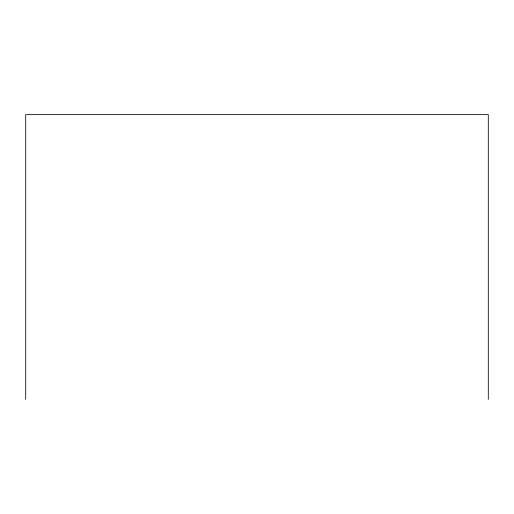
<?xml version="1.0" encoding="UTF-8"?>
<svg xmlns="http://www.w3.org/2000/svg" width="514" height="514" viewBox="0 0 514 514"><rect width="100%" height="100%" fill="white"/><g stroke="black" fill="none" stroke-linecap="round" stroke-linejoin="round"><path stroke-width="0.77" d="M488.3 399.372L488.3 114.628L25.7 114.628L25.7 399.372"/></g></svg>
